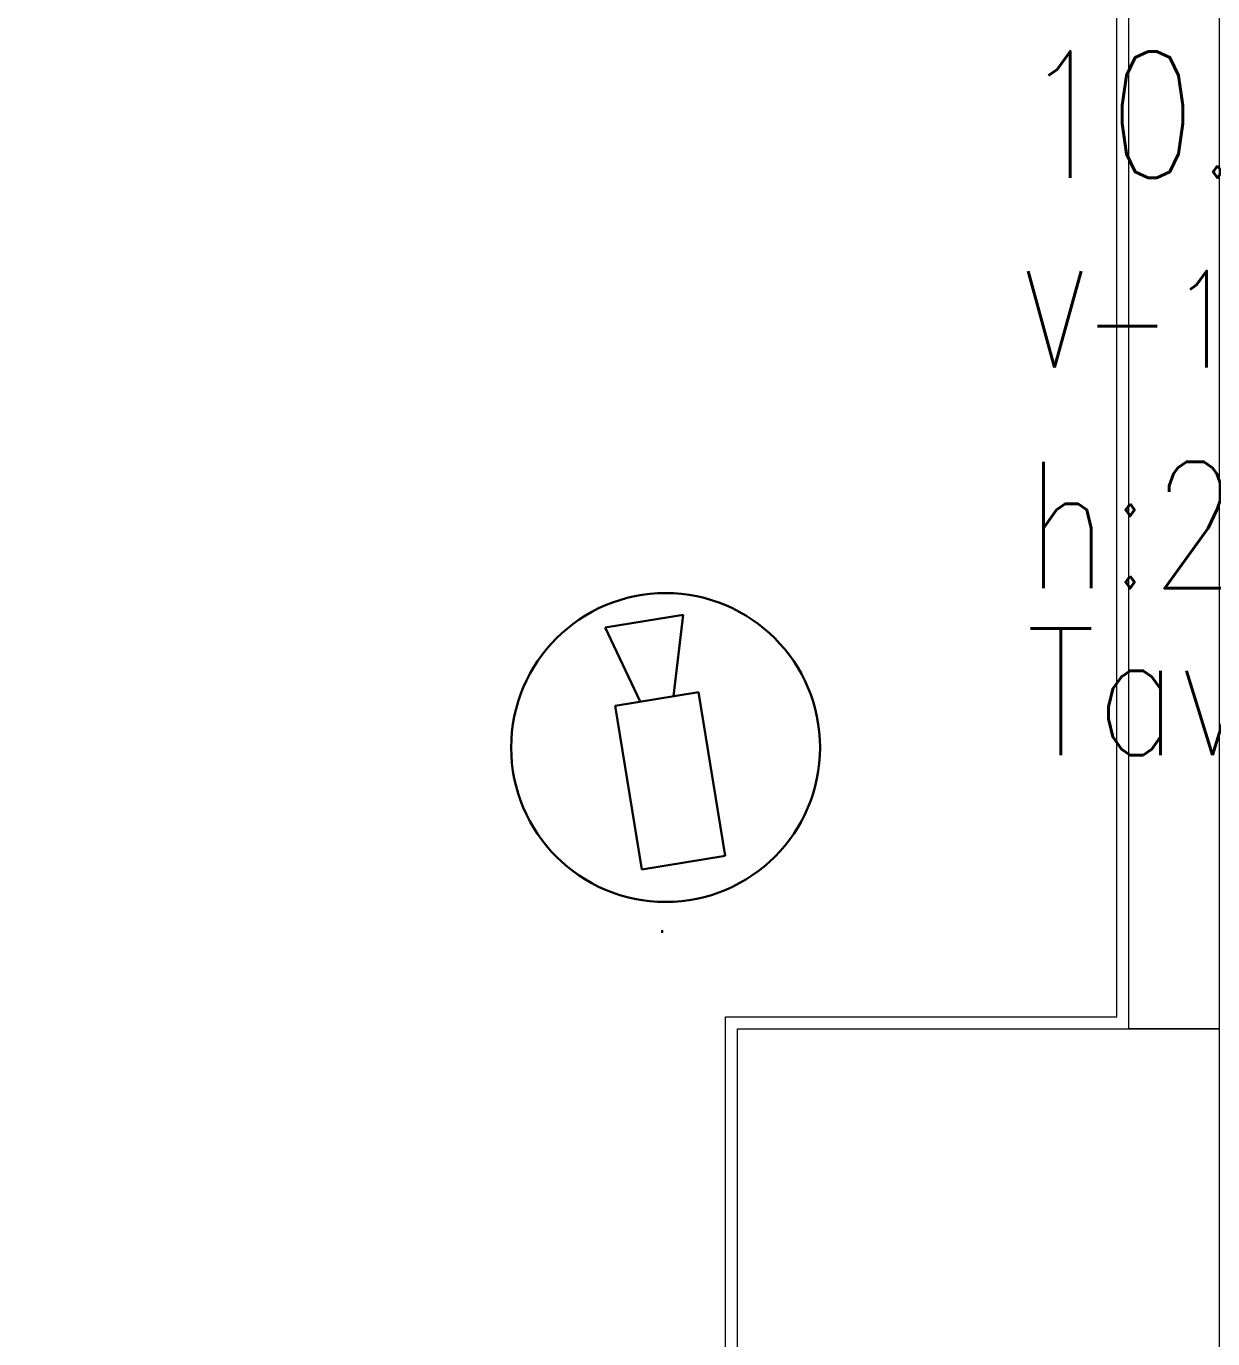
# Model space of a CAD drawing. Extents: x -1286 to 34975, y -230 to 6637.
# Drawn here: x 24477.6 to 24674.8, y 3141 to 3359.1 of the extents above; entities that cross this region are included whole.
import ezdxf

# ---------------------------------------------------------------- set-up
doc = ezdxf.new("R2010")
doc.units = 0
doc.header["$LTSCALE"] = 20
doc.layers.get('0').update_dxf_attribs({"color": 9, "lineweight": 9})
for name, color, linetype, lineweight in [('00', 9, 'Continuous', 9), ('01', 9, 'Continuous', 9), ('14', 9, 'Continuous', 9), ('DATA TAVAN', 160, 'Continuous', 30), ('E-DAHİLİ DOME KAMERA', 7, 'Continuous', 30), ('E-YAZI', 7, 'Continuous', 30)]:
    doc.layers.add(name, color=color, linetype=linetype, lineweight=lineweight)
doc.styles.add('E-YAZI', font='txttw.shx')

# ---------------------------------------------------------------- blocks, each defined once
blk = doc.blocks.new('p-kolon-80x80-vw')
at = {"layer": '01'}
blk.add_lwpolyline([(-40, -40), (-40, 40), (40, 40), (40, -40)], close=True, dxfattribs=at)
blk = doc.blocks.new('100_DAHİLİ DOME KAMERA')
at = {"layer": 'E-DAHİLİ DOME KAMERA', "color": 4}
for p, q in [((-1.936, 0.715), (-1.936, -0.689)), ((0.82, 0.715), (-1.936, 0.715)), ((0.82, -0.689), (0.82, 0.715)), ((0.82, 0.294), (2.131, 0.668)), ((2.131, 0.668), (2.131, -0.643)), ((0.82, -0.268), (2.131, -0.643)), ((-1.936, -0.689), (0.82, -0.689))]:
    blk.add_line(p, q, dxfattribs=at)
at = {"layer": 'E-DAHİLİ DOME KAMERA', "color": 4, "linetype": 'Continuous'}
blk.add_circle((0, 0), 2.566, dxfattribs=at)

msp = doc.modelspace()

# ---------------------------------------------------------------- linework, layer by layer
at = {"layer": '00'}
msp.add_lwpolyline([(24645.84, 3457.5), (24645.84, 3472.5), (24660.84, 3472.5), (24660.84, 3812.5), (24675.84, 3812.5), (24675.84, 3192.5), (24660.84, 3192.5), (24660.84, 3457.5)], close=True, dxfattribs=at)
at = {"layer": '14'}
msp.add_lwpolyline([(24593.84, 3110.5), (24593.84, 3194.5), (24658.84, 3194.5), (24658.84, 3455.5), (24643.84, 3455.5), (24643.84, 3474.5), (24658.84, 3474.5), (24658.84, 3810.5), (24593.84, 3810.5), (24593.84, 3870.5), (24447.84, 3870.5)], dxfattribs=at)
at = {"layer": 'DATA TAVAN'}
msp.add_line((24583.32, 3208.42), (24583.32, 3208.9), dxfattribs=at)

# ---------------------------------------------------------------- block references
msp.add_blockref('p-kolon-80x80-vw', (24635.84, 3152.5))
at = {"layer": 'E-DAHİLİ DOME KAMERA', "xscale": 9.999999999999995, "yscale": 9.999999999999995, "zscale": 9.999999999999995, "rotation": 99.23535505458923}
msp.add_blockref('100_DAHİLİ DOME KAMERA', (24583.87, 3239.23), dxfattribs=at)

# ---------------------------------------------------------------- texts
at = {"layer": 'E-YAZI', "color": 1, "style": 'E-YAZI', "width": 0.8}
msp.add_text('10.8.229.145', height=21, dxfattribs=at).set_placement((24643.17, 3333.89))
at = {"layer": 'E-YAZI', "color": 6, "style": 'E-YAZI', "width": 0.8}
msp.add_text('V-1K C5', height=16, dxfattribs=at).set_placement((24643.57, 3302.38))
at = {"layer": 'E-YAZI', "color": 30, "style": 'E-YAZI', "width": 0.8}
for s, p in [('h:240 cm', (24643.75, 3265.7)), ('Tavan Monte', (24643.75, 3237.98))]:
    msp.add_text(s, height=21, dxfattribs=at).set_placement(p)

doc.saveas('drawing.dxf')
